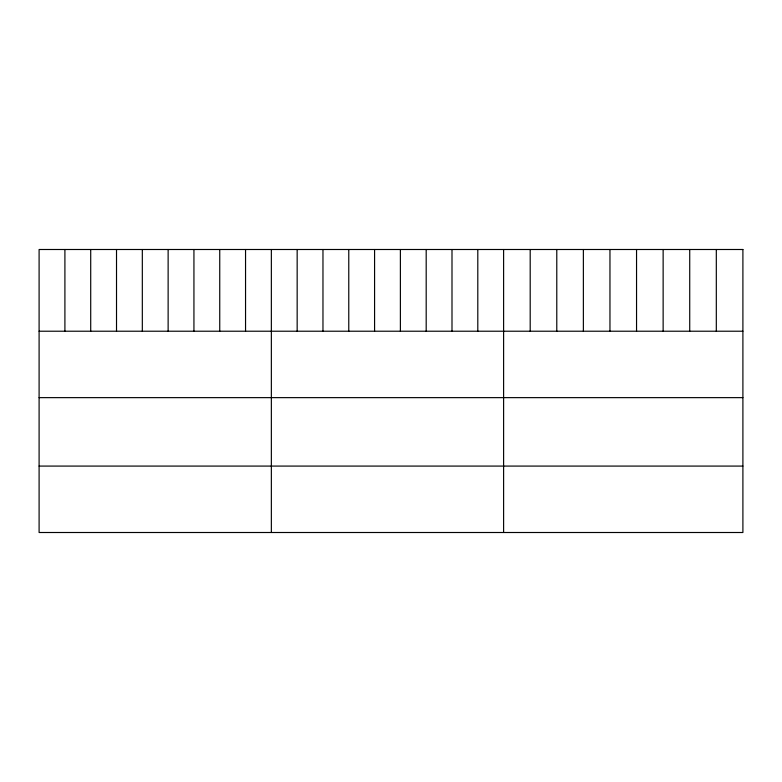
<?xml version="1.0" encoding="UTF-8"?>
<svg xmlns="http://www.w3.org/2000/svg" width="782" height="782" viewBox="0 0 782 782"><rect width="100%" height="100%" fill="white"/><g stroke="black" fill="none" stroke-linecap="round" stroke-linejoin="round"><path stroke-width="1.17" d="M39.1 331.216L742.9 331.216M39.1 397.637L742.9 397.637M39.1 466.082L742.9 466.082M716.312 249.497L716.312 331.216M689.724 249.497L689.724 331.216M663.136 249.497L663.136 331.216M636.548 249.497L636.548 331.216M609.96 249.497L609.96 331.216M583.372 249.497L583.372 331.216M556.784 249.497L556.784 331.216M530.196 249.497L530.196 331.216M503.608 249.497L503.608 532.503M477.802 249.497L477.802 331.216M451.996 249.497L451.996 331.216M426.19 249.497L426.19 331.216M400.384 249.497L400.384 331.216M374.578 249.497L374.578 331.216M348.772 249.497L348.772 331.216M322.966 249.497L322.966 331.216M297.16 249.497L297.16 331.216M271.354 249.497L271.354 532.503M245.548 249.497L245.548 331.216M219.742 249.497L219.742 331.216M193.936 249.497L193.936 331.216M168.13 249.497L168.13 331.216M142.324 249.497L142.324 331.216M116.518 249.497L116.518 331.216M90.712 249.497L90.712 331.216M64.906 249.497L64.906 331.216M742.9 249.497L39.1 249.497L39.1 532.503L742.9 532.503L742.9 249.497"/></g></svg>
